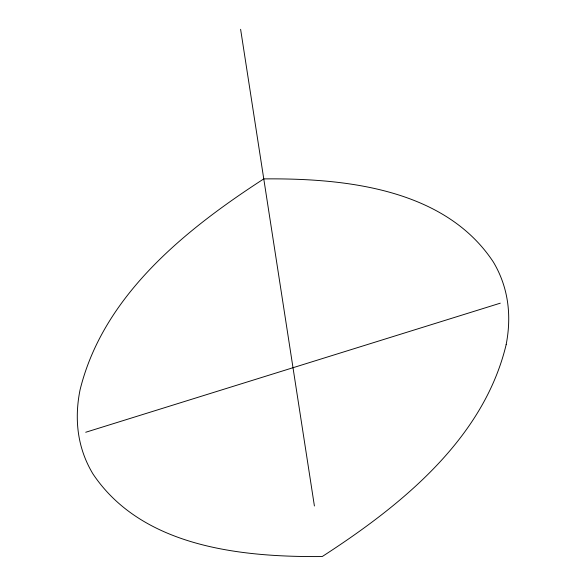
<?xml version="1.0" encoding="UTF-8"?>
<svg xmlns="http://www.w3.org/2000/svg" width="586" height="586" viewBox="0 0 586 586"><rect width="100%" height="100%" fill="white"/><g stroke="black" fill="none" stroke-linecap="round" stroke-linejoin="round"><path stroke-width="0.88" d="M85.717 432.263L500.29 303.174M240.612 29.3L314.411 505.989M506.143 344.678C483.413 439.581 400.363 505.974 322.234 556.539C241.498 557.264 142.142 547.273 93.02 474.023A540.746 240.465 -19.4 0 1 80.026 390.005C103.246 295.322 185.659 229.485 263.773 178.898C344.422 178.129 444.752 188.318 493.346 262.015A540.805 240.494 -19.4 0 1 506.136 344.678"/></g></svg>
